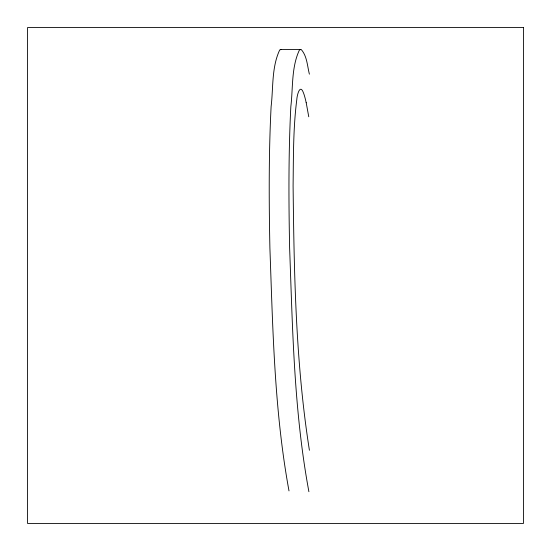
<?xml version="1.0" encoding="UTF-8"?>
<svg xmlns="http://www.w3.org/2000/svg" width="551" height="551" viewBox="0 0 551 551"><rect width="100%" height="100%" fill="white"/><g stroke="black" fill="none" stroke-linecap="round" stroke-linejoin="round"><path stroke-width="0.83" d="M281.458 49.48L279.736 49.907C271.512 67.318 273.358 87.85 271.113 106.612C268.716 153.708 268.95 200.888 269.9 248.012C272.848 329.105 274.288 410.894 289 490.893M280.583 49.418L300.309 49.418M308.904 491.706C293.965 411.466 292.615 329.374 289.626 248.012C288.683 200.888 288.442 153.708 290.838 106.612C293.084 87.85 291.245 67.318 299.469 49.907L301.183 49.48C307.1 56.057 307.279 65.906 309.393 74.165M306.198 102.679L308.76 116.778M309.414 450.277C295.618 362.882 294.089 274.005 293.098 185.694C293.456 156.925 293.153 127.997 296.824 99.407C296.955 95.915 299.889 82.85 303.525 93.002A151.194 15.807 90 0 1 306.191 102.741M523.45 27.55L27.55 27.55L27.55 523.45L523.45 523.45L523.45 27.55"/></g></svg>
